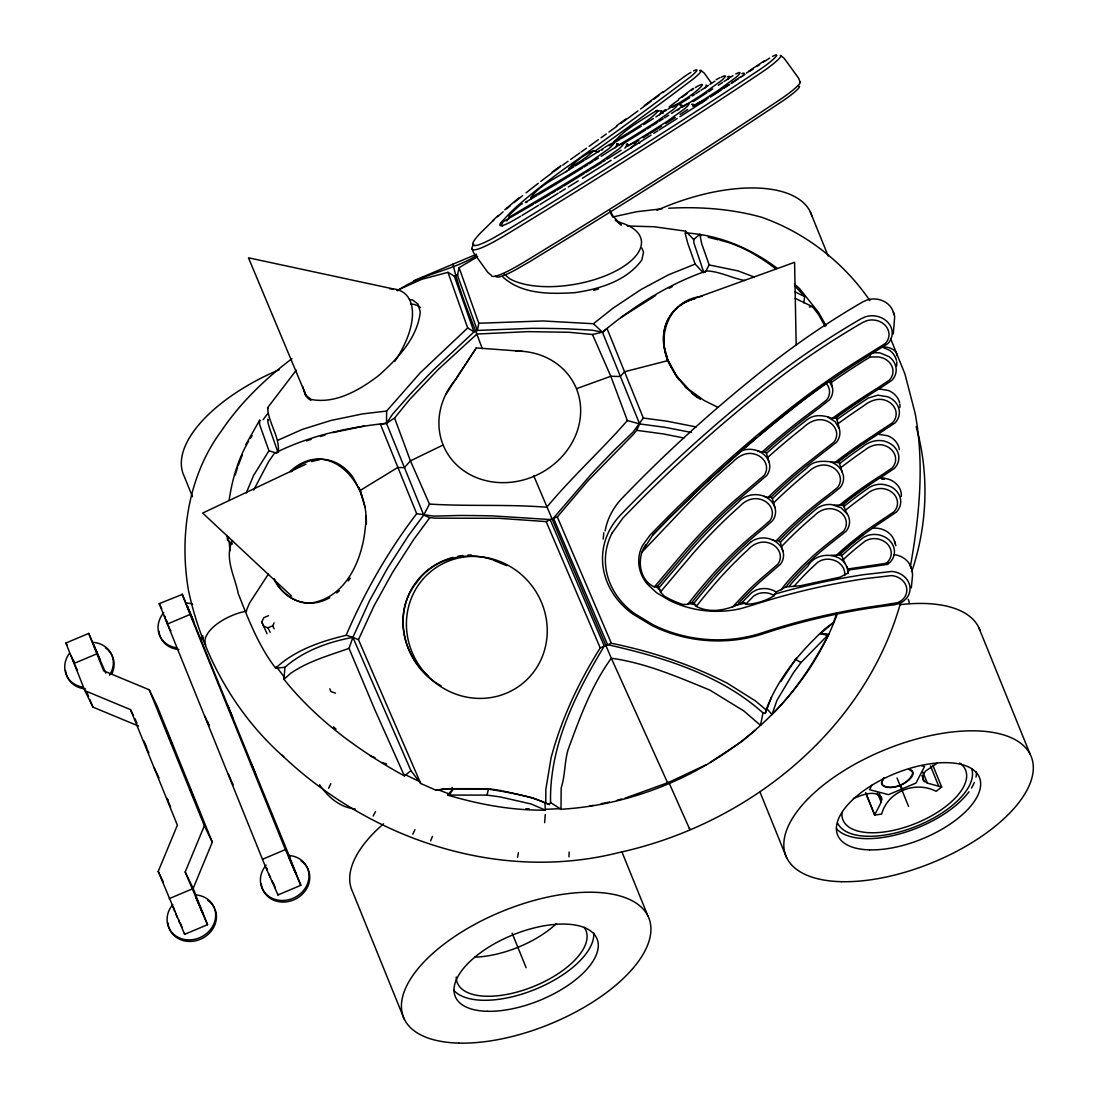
<?xml version="1.0" encoding="UTF-8"?>
<svg xmlns="http://www.w3.org/2000/svg" width="1098" height="1098" viewBox="0 0 1098 1098"><rect width="100%" height="100%" fill="white"/><g stroke="black" fill="none" stroke-linecap="round" stroke-linejoin="round"><path stroke-width="1.5" d="M396.79 290.49L421.879 279.263L447.984 272.331L467.679 327.945L420.287 372.744L386.62 411.05L386.523 423.334L423.704 515.072L429.826 517.638L435.083 518.146L498.808 518.297L546.186 521.605L550.112 519.546L604.243 646.077C575.791 693.387 549.192 745.954 550.578 802.556L549.288 804.573L545.747 802.94L545.843 789.38L551.127 757.606C561.49 718.723 578.797 681.927 600.235 647.944L611.353 643.25C651.512 651.498 690.834 664.414 727.315 683.244L755.424 700.908L766.102 709.926L765.32 713.371L763 712.89C719.931 674.378 662.835 657.126 607.565 644.663L553.447 518.146L591.067 474.46A621.88 265.716 -51.2 0 1 615.058 449.411L633.148 431.981L643.304 418.036L607.057 328.577L602.445 332.186L592.481 334.506L569.231 332.296L528.069 331.623L476.93 334.039L438.075 369.614L409.43 399.741L394.58 418.036L386.523 423.334L380.375 424.144L416.677 513.699L433.806 516.129L458.539 515.484A621.88 250.66 6.7 0 1 492.851 515.923L550.112 519.546L557.304 516.911L588.199 480.567L633.271 434.479L636.675 430.32L639.626 423.924L602.445 332.186L593.469 323.732L542.961 320.959L478.797 323.251L459.101 267.637L477.657 256.712M568.97 856.824L569.121 852.062M544.635 822.677L545.267 814.551M394.58 418.036L410.432 460.858L429.455 504.064L423.704 515.072L408.429 535.7L387.718 567.858L369.587 600.606L352.897 637.375L410.954 770.7L404.407 775.915C359.128 751.018 316.402 719.876 283.943 679.305L284.958 667.268C303.721 650.702 328.549 641.863 352.897 637.375L358.456 639.695L420.74 783.492L436.153 790.285L448.08 788.68L488.596 788.707L486.949 795.117L447.792 795.076L453.158 788.666L449.178 795.501L447.792 795.076M603.2 539.118L603.818 532.804M893.292 333.902L894.692 316.636L893.456 312.079M911.313 587.897L912.548 575.27L912.232 570.631L910.53 566.17M645.816 544.622C636.346 557.66 638.912 580.06 654.339 586.922L657.496 586.305L659.061 587.746L660.447 591.973L664.18 596.036A82.103 70.574 5.5 0 0 682.997 604.49L687.746 604.353L691.836 602.528L694.101 603.09L696.269 606.398C710.804 614.015 728.496 609.761 742.111 602.473L745.02 603.159L745.569 604.367C755.438 603.941 765.855 601.045 774.117 595.651L776.245 592L785.935 586.922L800.25 585.783L840.025 577.164L847.903 573.197L849.399 568.791L849.138 569.931L887.417 564.386L890.121 562.245A19.558 16.813 5.5 0 0 890.711 541.767A19.558 16.813 5.5 0 0 867.9 535.385L863.618 537.293L855.026 544.114A344.498 296.103 5.5 0 0 841.741 555.698L845.089 563.713M803.805 302.87L804.697 296.625L794.595 285.672M508.703 219.106L509.623 214.741A82.103 9.896 -35.9 0 1 520.85 204.461L522.497 203.72M910.393 566.39C919.424 515.978 924.53 464.125 915.142 413.342L904.93 373.979L890.547 338.5M452.966 264.165C459.444 292.823 472.126 320.794 482.296 348.711M763 712.89L760.53 725.339L743.675 710.831L709.692 690.011C677.864 676.999 646.049 663.11 611.751 658.278L611.051 658.567C591.177 686.113 579.689 718.188 568.05 749.81C564.427 762.177 565.237 775.559 561.174 787.884L561.023 809.267C679.127 802.35 795.666 726.56 837.417 613.562M517.515 857.442L518.434 852.666M229.221 499.521C232.309 479.236 238.046 458.937 248.615 441.218M478.797 323.251L477.369 330.443L474.034 331.857L433.614 369.779A621.88 265.716 -51.2 0 0 409.65 394.855L392.521 414.262L386.523 423.334C347.874 427.246 309.252 435.741 274.39 453.337L268.571 461.75L253.679 490.092M744.883 280.512C732.064 278.316 719.451 271.192 706.453 270.945C668.174 284.313 633.422 306.232 602.445 332.186L591.849 330.114L566.156 328.796A621.88 250.66 6.7 0 0 531.83 328.316L477.369 330.443L458.36 277.821L457.591 274.665L459.101 267.637M358.456 639.695L373.979 605.986L392.48 572.566L413.754 539.434L429.826 517.638M844.582 575.53L844.733 574.899A16.511 14.192 5.5 0 0 821.153 560.419L817.736 562.258L810.118 569.395A341.505 293.537 5.5 0 0 794.266 586.044L793.95 586.538M662.149 113.327L663.096 113.176M232.474 544.032L227.574 540.257L228.521 536.977M232.543 540.436C223.91 557.99 234.903 576.272 238.266 593.675C248.436 619.505 258.579 645.967 275.667 668.16L284.958 667.268M450.07 792.413L449.178 795.501C480.389 804.71 512.78 810.585 545.404 810.132L544.883 802.803L533.024 797.903L503.337 791.095M900.854 601.855C864.95 731.035 747.216 824.68 618.888 852.57C499.494 882.71 371.947 839.75 283.737 756.906L281.706 754.848M235.233 475.036L237.539 467.432M932.765 765.1L941.659 787.046L936.114 791.315C915.54 780.568 887.815 791.233 881.653 814.112L874.626 815.045L881.172 802.267L881.557 797.354C874.255 789.448 861.779 795.144 853.42 798.466M644.704 547.449L653.132 534.493L668.682 518.613L703.955 484.575L741.081 450.99A1557.513 1338.736 5.5 0 1 756.206 438.033M404.407 775.915L374.459 708.855L349.027 648.355L352.897 637.375L346.282 635.248C321 641.301 294.964 650.03 275.667 668.16M613.645 141.711L614.084 141.491A341.505 41.134 -35.9 0 0 632.215 130.47L643.881 123.058A16.511 1.99 -35.9 0 0 656.522 110.569C641.795 120.355 623.65 129.44 612.904 143.714M911.628 571.564L913.248 567.117C927.549 521.797 929.032 472.373 916.13 426.573M766.102 709.926C777.96 678.015 800.401 651.43 825.188 628.66L833.396 622.593L836.882 613.151M765.32 713.371L771.455 697.257M767.118 708.992L771.976 714.482L776.986 700.291L793.223 673.088L800.991 662.547L828.729 634.273L820.467 633.615L833.396 622.593M346.282 635.248L347.174 632.901C365.538 590.614 388.637 550.331 416.677 513.699M238.129 465.881L242.315 454.97M172.798 904.519A24.815 21.987 -25.9 0 0 179.194 937.843A24.815 21.987 -25.9 0 0 214.206 923.061A24.815 21.987 -25.9 0 0 195.65 894.87L207.508 924.694L184.656 934.343L158.208 871.455L177.368 825.174L130.525 709.637L84.93 690.683L65.88 643.044L88.732 633.395L105.779 673.156M207.508 924.694L185.191 872.004L204.352 825.723L149.246 689.791L103.651 670.851L88.732 633.395M195.65 894.87L196.405 896.421L193.166 888.419L212.312 842.139L157.22 706.206L149.246 689.791M430.594 840.931L432.502 836.333M245.705 612.039L249.589 602.967L268.406 574.034M246.24 493.002L253.597 475.434L268.941 450.784L259.526 424.308L259.636 420.26L260.501 420.589M412.793 834.233L414.934 829.717M328.645 788.227L330.827 783.67M267.075 633.724L261.736 622.031L263.863 617.652L268.571 615.662M263.438 626.231L267.981 627.795L272.688 625.819L274.102 622.895M828.729 634.273L828.084 635.55C813.096 664.263 794.883 691.493 771.976 714.482M871.881 785.152L869.561 789.682L888.543 794.65L916.02 783.039L924.543 766.473L921.373 765.635M705.163 272.441L709.184 264.934L701.677 243.591L699.838 234.341L693.758 239.419L693.895 242.946L703.832 272.496M531.199 198.724L530.636 197.791C539.406 185.672 554.01 179.084 566.527 171.274M373.142 815.992L375.53 811.587M245.842 444.512L259.636 420.26M888.09 563.219L887.417 564.386L885.99 563.343L848.013 568.97L846.476 566.143M681.117 106.794L681.872 105.518A19.558 2.361 -35.9 0 0 680.142 105.271M780.802 681.529L796.695 657.702M250.399 438.363L252.142 435.59M445.623 394.717L476.312 347.929L522.25 351.305M476.312 347.929L455.588 379.441A72.372 64.137 -25.9 0 0 476.189 477.493A72.372 64.137 -25.9 0 0 577.754 429.483A72.372 64.137 -25.9 0 0 515.566 351.086M296.295 370.15L267.624 407.701C268.31 422.936 279.702 436.304 278.357 452.047M679.209 380.032A72.372 52.869 34 0 1 676.272 376.092L667.9 360.871C656.179 333.888 670.631 298.903 702.336 296.336M781.131 589.955L781.803 588.967A93.81 80.634 5.5 0 1 787.65 581.611A349.823 300.687 5.5 0 1 803.887 564.55L812.547 556.453A349.823 300.687 5.5 0 1 830.939 541.122L843.484 531.212A16.511 14.192 5.5 0 0 835.331 509.582C827.755 507.015 819.588 510.103 814.291 515.772A451.47 388.061 5.5 0 0 781.501 546.598L782.97 551.292M883.917 777.741L881.474 782.503L881.818 784.507C891.26 791.836 908.485 784.15 912.63 773.651L912.287 771.647L908.568 769.053M863.165 534.397L854.45 541.3A345.664 297.119 5.5 0 0 841.123 552.925L839.462 554.97L831.213 555.382M774.914 507.605L772.388 498.725L774.529 496.625A594.581 511.064 5.5 0 1 806.824 468.077C814.949 458.374 827.137 461.736 837.664 462.519L838.694 461.078L842.139 472.016M834.109 505.107L842.262 505.121L847.944 499.974A455.588 391.602 5.5 0 1 851.856 496.941M657.496 586.305L688.528 549.645A596.859 513.027 5.5 0 1 736.785 500.963L766.802 475.448A19.558 16.813 5.5 0 0 769.273 462.793L766.459 453.35L770 450.194A780.349 670.741 5.5 0 1 807.606 419.271C814.949 413.919 824.378 415.305 832.229 418.434L835.262 418.256L836.305 416.815L839.572 429.702A19.558 16.813 5.5 0 1 836.498 442.247L805.287 466.664A596.9 513.054 5.5 0 0 772.868 495.335L770.988 497.174L767.969 497.504L764.112 496.323M612.149 532.955L622.964 517.995A1593.143 1369.357 5.5 0 1 773.651 382.269L776.643 379.963A844.115 725.545 5.5 0 1 862.699 322.469L866.734 320.712A16.511 14.192 5.5 0 1 885.949 326.202A16.511 14.192 5.5 0 1 885.317 343.468L860.365 359.06A812.424 698.314 5.5 0 0 798.946 401.552L796.215 403.639A1561.095 1341.811 5.5 0 0 665.745 519.093L649.961 535.22L642.618 545.39A45.169 38.828 5.5 0 0 647.367 584.163L656.604 592.769L669.149 600.249A93.563 80.415 5.5 0 0 741.891 608.333L760.9 602.528A634.287 545.184 5.5 0 1 864.524 578.728L891.562 575.585A16.511 14.192 5.5 0 1 906.564 587.457A16.511 14.192 5.5 0 1 897.546 602.692L882.339 605.19A600.894 516.499 5.5 0 0 762.479 632.709A126.75 108.949 5.5 0 1 653.255 624.858L634.63 613.617A78.617 67.568 5.5 0 1 612.135 532.955M785.935 586.922L786.703 585.907A90.846 78.082 5.5 0 1 790.231 581.693A346.776 298.066 5.5 0 1 806.316 564.784L814.908 556.755A346.776 298.066 5.5 0 1 833.149 541.547L846.146 531.212A19.558 16.813 5.5 0 0 847.629 514.468L841.041 507.688L831.502 504.558A19.558 16.813 5.5 0 0 817.269 508.237A453.927 390.174 5.5 0 0 783.766 538.747L780.39 542.234L781.501 546.598M263.081 419.711L267.994 413.315M687.746 604.353L688.075 603.941A774.008 665.292 5.5 0 1 710.049 577.356A459.719 395.143 5.5 0 1 761.943 527.644L769.863 520.726A16.511 14.192 5.5 0 0 760.722 499.37C753.338 497.147 745.528 500.221 740.423 505.711A591.548 508.456 5.5 0 0 692.605 553.968L660.447 591.973M691.836 602.528L696.077 597.188A770.947 662.657 5.5 0 1 712.629 577.411A456.699 392.549 5.5 0 1 764.181 528.042L772.594 520.644A19.558 16.813 5.5 0 0 775.078 508.003C770.425 492.522 748.067 490.312 738.391 502.321A594.622 511.092 5.5 0 0 690.313 550.825L659.061 587.746M694.101 603.09L697.903 598.3A768.696 660.721 5.5 0 1 714.414 578.591A454.009 390.243 5.5 0 1 750.675 542.124M696.269 606.398L700.25 601.375A765.622 658.086 5.5 0 1 716.692 581.734A451.47 388.061 5.5 0 1 747.985 549.769C753.022 543.881 761.065 540.545 768.696 542.851A16.511 14.192 5.5 0 1 777.837 564.194L765.786 574.556A349.809 300.674 5.5 0 0 748.136 590.532L732.242 607.304M789.338 586.016L792.001 582.873A344.552 296.158 5.5 0 1 807.991 566.088C817.077 549.247 847.876 552.582 847.903 573.197M592.481 334.506L610.804 376.271L627.356 420.534C601.526 450.207 572.154 476.683 547.01 506.933L546.31 507.221C507.468 504.106 468.352 506.535 429.455 504.064M654.339 586.922L685.948 549.576A599.933 515.662 5.5 0 1 734.452 500.647L764.057 475.53A16.511 14.192 5.5 0 0 754.93 454.174C746.585 451.553 738.35 456.082 732.75 462.052A778.139 668.847 5.5 0 0 685.921 505.89L642.316 551.786M659.678 114.7L661.888 110.953L656.179 110.72M742.111 602.473L751.663 592.632L755.644 590.285A19.558 16.813 5.5 0 1 775.161 591.383L776.231 592.165M745.569 604.367L753.585 596.145L756.92 594.183A16.511 14.192 5.5 0 1 773.39 595.116L774.117 595.651M565.882 171.906L569.244 169.49L568.874 168.447C575.887 161.159 584.301 154.365 593.771 150.701L597.888 151.963L599.275 151.291M593.771 150.701L593.414 151.085A16.511 1.99 -35.9 0 1 581.226 160.733L568.874 168.447M615.086 147.777L617.762 143.714A19.558 2.361 -35.9 0 0 616.541 143.865M624.886 148.161L627.576 144.099A19.558 2.361 -35.9 0 0 626.34 144.25M738.419 603.351L750.579 590.738A346.776 298.066 5.5 0 1 768.065 574.913L780.568 564.125A19.558 16.813 5.5 0 0 783.052 551.471C780.733 543.496 772.745 538.473 764.702 537.965A19.558 16.813 5.5 0 0 750.675 542.124M772.169 539.832L775.998 541.012L779.566 537.306A459.719 395.156 5.5 0 1 829.278 494.182L837.527 487.539A16.511 14.192 5.5 0 0 829.374 465.923C822.045 463.438 814.126 466.266 808.773 471.55A591.424 508.347 5.5 0 0 776.657 499.947L773.5 503.021M775.998 541.012L778.99 540.669L782.05 537.485A456.699 392.549 5.5 0 1 831.433 494.649L840.203 487.553A19.558 16.813 5.5 0 0 843.264 475.022L841.686 470.809A19.558 16.813 5.5 0 0 830.541 461.929M652.583 535.261L668.215 519.272A1558.062 1339.217 5.5 0 1 798.438 404.05L801.128 401.992A809.35 695.665 5.5 0 1 862.314 359.664L887.829 343.647A19.558 16.813 5.5 0 0 888.584 323.183A19.558 16.813 5.5 0 0 865.8 316.677L861.244 318.667A847.642 728.578 5.5 0 0 774.763 376.449L771.729 378.769A1596.931 1372.624 5.5 0 0 620.644 514.88A81.636 70.176 5.5 0 0 632.777 614.015L651.951 625.558A129.729 111.502 5.5 0 0 763.714 633.628A597.875 513.891 5.5 0 1 894.115 604.833L899.029 603.557A19.558 16.813 5.5 0 0 909.707 585.509A19.558 16.813 5.5 0 0 891.933 571.427L864.071 574.611A637.307 547.792 5.5 0 0 782.613 591.877L774.365 594.224M767.969 497.504L770.439 495.102A600.057 515.772 5.5 0 1 803.036 466.279L833.835 442.233A16.511 14.192 5.5 0 0 825.682 420.616C817.42 417.693 809.006 421.961 803.132 427.712A778.111 668.806 5.5 0 0 772.045 453.584L767.529 457.605M835.962 555.753L837.705 554.106A350.042 300.879 5.5 0 1 851.211 542.33L860.612 534.877A349.809 300.674 5.5 0 1 880.418 520.905L893.868 511.901A16.511 14.192 5.5 0 0 887.733 489.845C880.308 486.73 871.922 489.31 866.144 494.539A451.456 388.047 5.5 0 0 845.323 510.337L847.395 514.152M839.462 554.97L840.094 554.366A346.844 298.121 5.5 0 1 853.475 542.7L862.808 535.302A346.776 298.066 5.5 0 1 882.435 521.454L896.393 512.08A19.558 16.813 5.5 0 0 889.133 485.934L884.233 484.561A19.558 16.813 5.5 0 0 869.685 487.224A453.378 389.694 5.5 0 0 848.507 502.788L843.374 506.878M842.839 559.98L843.827 559.047A341.286 293.358 5.5 0 1 856.989 547.573L865.265 540.998L868.847 539.406A16.511 14.192 5.5 0 1 888.104 544.786A16.511 14.192 5.5 0 1 887.596 562.066L885.99 563.343M677.535 110.39L679.333 108.743M492.453 220.835L498.3 215.483M283.943 679.305L290.613 673.362C308.291 661.161 328.892 655.547 349.027 648.355M758.032 451.004L761.985 452.17L766.061 448.533A786.374 675.915 5.5 0 1 817.159 407.468L826.698 399.905A16.511 14.192 5.5 0 0 827.947 385.782L826.012 383.175L826.945 382.351M761.985 452.17L765.018 451.854L768.394 448.835A783.354 673.321 5.5 0 1 819.3 407.934L829.374 399.919A19.558 16.813 5.5 0 0 832.435 387.388L828.633 380.183M504.723 209.814L519.093 197.75M756.398 729.319L741.823 741.521L710.543 762.094M838.748 505.766L839.586 505.08A459.719 395.156 5.5 0 1 883.135 474.103L891.988 468.077A16.511 14.192 5.5 0 0 885.853 446.008C878.661 443.002 870.536 445.335 864.744 450.18A591.232 508.196 5.5 0 0 843.621 465.483L840.395 467.981M291.917 358.689C264.92 379.071 240.215 402.939 221.302 431.102C188.032 475.859 179.18 535.989 188.417 590.093C201.895 653.941 234.656 713.522 283.737 756.906M842.262 505.121L846.983 501.361A456.699 392.549 5.5 0 1 885.098 474.693L894.513 468.242A19.558 16.813 5.5 0 0 887.253 442.096C879.045 438.706 869.657 441.012 862.987 446.57A594.54 511.023 5.5 0 0 841.727 461.97L839.311 463.85M593.469 323.732L612.766 308.346L640.916 289.598L668.558 274.788L695.158 264.11L687.773 243.344L685.289 233.86L685.756 231.184L654.161 226.751L627.287 226.01M834.466 462.862L838.049 460.089A600.249 515.936 5.5 0 1 859.514 444.539L892.509 422.757A16.511 14.192 5.5 0 0 886.388 400.688C878.276 397.202 869.561 400.935 863.193 406.191A778.111 668.806 5.5 0 0 842.921 420.136L837.65 423.938M837.664 462.519L840.231 460.529A596.955 513.095 5.5 0 1 861.573 445.061L895.035 422.936A19.558 16.813 5.5 0 0 887.774 396.776L877.782 395.17L868.298 398.08A779.827 670.288 5.5 0 0 841.109 416.567L836.745 419.711M826.012 383.175L821.482 386.565A810.681 696.818 5.5 0 0 808.224 396.282M289.941 471.577C328.714 435.577 371.11 484.698 365.552 525.736L365.346 526.903C362.697 558.484 347.064 596.214 312.669 602.747L312.436 602.816C295.938 604.504 280.608 593.098 273.896 578.673M687.43 93.289L682.407 97.036M691.136 90.53L693.593 88.691M678.605 99.136L693.03 88.403M678.564 99.904L669.176 106.877M662.753 91.889L644.361 105.49M662.67 111.694L665.512 109.594M552.225 172.043L561.037 165.578M616.568 125.79L625.846 119.037M832.229 418.434L837.541 414.591A786.374 675.915 5.5 0 1 879.086 387.031L889.325 380.183A16.511 14.192 5.5 0 0 883.19 358.113L879.073 356.96L870.289 356.946L865.8 359.65A803.187 690.368 5.5 0 0 831.474 382.31L832.27 386.949M837.376 416.046L840.588 413.726M835.262 418.256L839.668 415.085A783.354 673.321 5.5 0 1 881.049 387.621L891.851 380.347A19.558 16.813 5.5 0 0 888.941 356.603L879.69 352.829L871.922 352.719M594.814 151.277L601.937 146.158A637.307 76.764 -35.9 0 0 670.192 96.308L692.55 79.509A19.558 2.361 -35.9 0 0 699.536 70.67M397.627 290.778C421.371 273.635 452.033 271.069 476.71 255.463M748.918 71.068L764.51 60.706M750.332 70.821L752.967 69.064M756.92 66.443L759.555 64.7M763.508 62.064L769.643 58.084M709.953 84.395L714.867 81.156M723.994 81.513L729.443 77.903M740.683 76.86L731.639 82.83M620.727 317.734L655.698 295.486M862.479 443.716L867.365 440.476M708.498 85.356L704.847 87.758A349.809 42.136 -35.9 0 1 701.032 90.269M720.48 90.132L716.829 92.52A600.249 72.29 -35.9 0 1 713.124 94.936M725.421 86.907L729.154 84.464M721.702 89.322L724.172 87.73M664.537 111.378L666.939 109.841M674.858 111.269L682.929 106.135A16.511 1.99 -35.9 0 1 684.63 108.798L666.911 121.535A591.424 71.233 -35.9 0 1 632.119 143.344L628.591 145.512L627.589 144.154M687.719 109.512L680.115 114.412M663.343 112.161L658.361 115.359A349.809 42.136 -35.9 0 1 655.877 116.951M675.256 117.527L665.663 123.649M679.923 116.717L682.75 114.906A812.424 97.846 -35.9 0 0 706.069 99.863M601.21 149.671L603.571 148.161M678.77 104.639L684.685 100.851A349.809 42.136 -35.9 0 0 689.681 97.64M730.595 77.162L732.929 75.666M621.18 150.234L606.741 159.375M746.379 73.086L749.879 70.862A16.511 1.99 -35.9 0 1 752.72 69.215M600.03 150.426L595.13 153.542A349.809 42.136 -35.9 0 1 585.426 159.635M601.786 162.49L598.286 164.7A599.933 72.262 -35.9 0 1 592.632 168.227M602.967 161.749L605.314 160.281M668.133 109.059L671.509 106.959A16.511 1.99 -35.9 0 1 673.211 109.635L654.957 122.674A451.47 54.378 -35.9 0 1 618.764 145.114L617.776 143.742M693.277 105.916L696.654 103.816A16.511 1.99 -35.9 0 1 702.13 102.745M575.256 165.935L575.887 165.551A349.809 42.136 -35.9 0 0 584.218 160.377M604.751 147.407L608.072 145.389A16.511 1.99 -35.9 0 1 608.91 148.669L590.642 161.584A451.47 54.378 -35.9 0 1 555.176 183.256A765.622 92.218 -35.9 0 1 535.508 194.936L530.636 197.791M567.982 170.382L573.801 166.827M626.656 146.734L629.964 144.703A16.511 1.99 -35.9 0 1 630.815 147.983M522.044 215.414L538.569 205.312M534.918 203.377L543.537 198.244A599.933 72.262 -35.9 0 0 550.167 194.264M533.477 204.228L503.227 221.645L501.21 225.282L502.706 225.913M508.676 217.528L546.996 194.744A591.548 71.246 -35.9 0 0 600.977 161.68L618.723 149.053A16.511 1.99 -35.9 0 0 617.886 145.773L609.321 151.14A459.719 55.367 -35.9 0 1 601.196 156.3M716.102 79.715L719.89 77.684M520.658 216.251L511.366 221.604A45.169 5.435 -35.9 0 1 500.839 222.647L511.531 211.365A93.563 11.268 -35.9 0 1 563.892 169.188L580.471 157.371A634.287 76.393 -35.9 0 0 667.955 93.769L689.654 77.464A16.511 1.99 -35.9 0 0 693.579 70.89M669.204 288.266L672.209 286.66M601.773 150.083L602.651 149.657M937.143 763.234L925.669 770.974L923.294 774.214L922.718 779.745L927.357 783.107L941.659 787.046M706.453 764.606L668.806 782.325L625.037 798.191M305.889 464.166L202.663 513.068L291.601 596.132M413.658 280.759L476.559 254.201M447.984 272.331L454.256 276.065L457.591 274.665M442.755 445.17L410.432 460.858L404.366 467.652L397.723 467.487L360.062 490.531L365.044 507.468M576.834 388.568L610.804 376.271L620.288 376.504L624.542 371.742L668.119 360.556L676.478 375.791L688.748 389.31L703.969 400.399L717.872 407.317M288.966 855.479L300.825 885.304L277.972 894.952L265.483 866.747L159.196 603.653L182.378 594.389L289.721 857.03L288.966 855.479A24.815 21.987 -25.9 0 1 307.522 883.67A24.815 21.987 -25.9 0 1 272.51 898.452A24.815 21.987 -25.9 0 1 266.114 865.128M73.909 663.508L96.775 653.859M167.225 624.103L190.078 614.468L182.048 594.004M169.229 898.644L192.081 888.996M262.546 859.254L285.398 849.605L190.078 614.468M690.917 299.768L794.595 262.326L796.174 345.115M306.575 440.833L311.214 439.378M320.506 436.469L325.145 435.028M741.081 450.99C751.307 446.584 765.224 451.045 769.012 461.997M745.02 603.159L734.617 605.602M617.254 800.154L621.921 798.973M246.707 611.161L240.819 612.423A36.399 16.827 -22.1 0 0 205.738 644.883M612.533 217.033L636.662 211.722L662.121 208.771M332.886 432.598L364.001 426.106M589.942 806.001L593.181 805.342M601.292 803.709L609.404 802.062M436.153 790.285L444.704 788.762L486.126 788.803C506.205 791.987 526.916 794.952 545.747 802.94M277.643 440.353L302.307 429.4L330.841 420.493L362.752 413.877L386.62 411.05M809.322 306.918L812.41 306.617L818.6 314.618L825.037 326.243M526.793 202.444L525.311 202.389A774.008 93.22 -35.9 0 0 537.087 195.458M668.751 208.236C699.742 206.548 731.35 208.867 761.312 217.157C805.287 232.556 843.593 262.216 869.918 300.66M545.651 809.295L560.872 808.65M505.862 220.629L507.386 220.671M525.887 808.718L529.181 808.814M878.4 388.857L888.378 390.463A19.558 16.813 5.5 0 1 899.633 402.911M877.865 434.177L887.857 435.782A19.558 16.813 5.5 0 1 899.358 449.686M881.653 479.153L884.521 479.291M685.276 232.9C718.737 234.78 750.126 248.066 776.766 267.939M409.403 299.603L412.45 299.919L418.022 304.077L420.273 312.079C417.281 338.486 397.586 358.538 378.769 375.489C359.677 389.982 335.823 404.119 311.228 399.494L305.285 394.855L302.719 386.496M643.304 418.036L666.925 421.193L696.105 426.916M636.675 430.32L663.59 433.971L683.917 437.992M490.23 788.954L501.69 790.711M355.134 808.952C340.092 807.565 327.698 796.874 319.6 784.727M695.871 604.984L689.324 603.42M691.493 432.488L665.141 427.328L639.626 423.924L627.356 420.534M392.933 288.856L248.477 257.797L306.369 396.213M709.184 264.934L738.089 270.904L754.34 277.094M708.196 237.305L718.188 239.776M719.849 240.188C740.477 244.936 759.075 256.122 775.764 268.804M820.467 633.615L828.084 635.55L825.271 634.026M486.949 795.117L499.988 796.874L531.24 804.024L545.404 810.132M381.816 762.561L386.661 763.92M881.941 346.982L889.545 350.289A19.558 16.813 5.5 0 1 896.448 360.336M268.941 450.784L276.874 453.227M335.48 693.14L330.951 691.575L329.812 688.775M370.328 755.973L375.022 757.675M437.951 789.682L450.207 794.307M795.226 298.395L812.41 306.617M544.883 802.803L549.288 804.573M493.029 560.035L506.686 565.69M84.93 690.683L92.905 707.098L138.499 726.039M491.794 559.5C465.483 550.825 432.983 558.8 416.856 582.242C389.996 614.551 404.805 666.815 440.916 685.701L441.176 685.879M828.07 417.254L835.194 421.742L838.954 428.234M775.545 591.671L776.245 592M404.654 774.365L420.452 782.05M794.925 291.807L804.697 296.625M561.243 809.459L550.578 802.556M795.35 659.212L800.991 662.547M467.679 327.945L474.034 331.857L454.256 276.065M660.269 590.312L655.616 586.387M701.526 235.658L699.838 234.341M619.848 223.059L615.209 219.971L621.372 225.09L613.027 216.073L609.966 210.734L612.094 215.935L610.364 211.489M765.018 451.854L766.459 453.35M770.988 497.174L772.388 498.725M778.99 540.669L780.39 542.234M503.021 277.149C522.442 294.635 550.523 294.127 575.036 292.644C599.741 289.007 626.738 280.868 641.85 259.924L643.538 252.073L641.863 248.052M781.007 55.778L784.315 58.455L798.754 78.425L800.25 82.405M700.922 70.409L704.216 73.072L711.435 83.064M504.119 274.088L509.719 278.741A72.372 31.911 -10.2 0 0 615.882 270.959A72.372 31.911 -10.2 0 0 618.435 222.016M848.013 568.97L849.138 569.931M333.504 726.903L336.057 729.127M794.444 283.957L799.495 288.541L818.586 312.436L826.053 325.681M693.854 239.776L685.756 231.184M693.181 104.543L693.744 106.149L697.093 104.008A591.232 71.205 -35.9 0 0 718.751 89.995L736.333 77.093A16.511 1.99 -35.9 0 0 735.77 74.033M268.392 419.752L267.857 419.203L267.994 422.73L269.6 428.426L277.931 452.28M695.158 264.11L703.214 272.702M159.196 603.653L161.735 608.594M300.825 885.304L285.398 849.605M273.1 883.437L272.071 881.42M65.88 643.044L67.074 645.116M410.954 770.7L420.74 783.492M276.243 666.541L284.464 677.288M668.476 362.148L671.386 367.199M357.097 484.863L352.568 476.683A72.372 50.508 -81.5 0 0 291.19 471.756M360.336 490.696L357.907 486.318L360.446 490.6L362.299 497.682M274.116 578.742L278.027 585.769A72.372 50.508 -81.5 0 0 329.784 597.683M170.272 630.115L170.753 630.952L170.355 629.676M266.539 867.804L267.445 869.657M76.956 669.506L77.45 670.343L77.038 669.066M173.237 907.195L174.129 909.048M179.647 922.663L178.754 920.81M900.401 784.974L902.282 788.844M272.688 625.819L274.143 628.811M267.981 627.795L270.163 632.297M261.736 622.031L263.918 626.533M204.352 825.723L212.312 842.139M130.525 709.637L133.421 715.608M134.876 718.586L137.044 723.06M153.953 767.406L159.018 777.851M168.104 800.497L167.061 798.356L170.533 807.016M185.191 872.004L193.166 888.419M158.208 871.455L163.286 881.9M667.804 783.203L611.394 658.416L533.779 475.901M267.624 407.701L268.063 408.621M164.563 616.005L165.098 617.172M169.723 628.948L168.214 625.517M76.407 668.339L74.897 664.908M611.353 643.25L557.304 516.911M600.235 647.944L546.186 521.605M207.412 722.017L208.702 725.009M232.117 782.778L228.48 774.104M144.689 742.715L146.624 747.203M145.828 746.256L147.763 750.73M166.622 620.603L167.486 622.635M270.547 878.002L268.818 873.912M73.305 659.994L74.17 662.025M177.231 917.393L175.502 913.303M167.335 623.486L164.48 616.431M74.019 662.876L71.164 655.822M810.338 211.969L828.194 256.026M978.73 627.411L1030.391 754.861M930.473 765.855L938.735 786.237M922.91 772.141L927.357 783.107M921.881 775.504L924.434 781.776M897.039 777.988L908.513 806.303M879.402 793.662L881.941 799.934M877.371 792.866L881.172 802.267M865.814 792.907L874.722 814.853M865.718 793.085L874.626 815.045M759.843 791.672L786.635 857.758M668.806 782.325L689.764 829.319L689.324 827.672M621.866 851.76L648.012 916.267M512.107 933.108L526.134 967.722M192.493 496.735L184.203 476.285A132.35 61.214 -22.1 0 1 279.304 369.669M404.256 1019.164L352.595 891.727A132.35 61.214 -22.1 0 1 383.531 823.829M273.484 883.314L275.337 887.857M207.563 721.468L209.265 725.668M205.065 716.321L206.767 720.535M86.756 691.932L88.595 696.475M89.83 699.508L92.905 707.098M180.168 922.704L182.021 927.247M174.706 911.354L173.196 907.415M272.167 880.816L273.004 883.053M267.336 870.261L266.512 868.024M178.864 920.206L179.372 921.551M472.003 248.615L473.499 252.581L487.937 272.551L491.245 275.227A81.636 9.827 -35.9 0 0 526.134 260.844A1596.931 192.342 -35.9 0 0 690.711 158.016L693.854 155.998A847.642 102.1 -35.9 0 0 780.719 99.136L784.905 96.24A19.558 2.361 -35.9 0 0 799.564 82.144M232.68 783.45L233.16 784.905M148.326 751.403L148.793 752.857M143.646 740.587L144.126 742.056M894.609 541.163L895.872 545.706M667.9 360.871L663.782 345.307A72.372 52.869 34 0 1 669.135 317.404M277.739 894.019L277.972 894.952M184.423 933.41L184.656 934.343M666.184 354.393L667.749 360.871M869.657 354.215L870.289 356.946M843.291 503.68L845.323 510.337M840.656 553.378L841.274 556.137M830.898 381.143L831.186 382.502M452.074 787.348L452.554 790.587M681.803 105.628L682.023 107.453A451.456 54.378 -35.9 0 0 703.612 93.577L721.757 80.346A16.511 1.99 -35.9 0 0 721.208 77.285M227.053 535.426L227.574 540.257M229.07 541.094L229.976 550.812M656.947 210.308A132.35 61.214 -22.1 0 1 812.067 216.443M389.735 288.747A72.372 36.467 -50.3 0 1 394.704 361.448M700.51 399.398A72.372 52.594 34.5 0 1 669.272 317.185M670.082 315.895A72.372 52.594 34.5 0 1 678.331 306.795M679.552 305.848A72.372 52.594 34.5 0 1 695.24 298.395M311.832 461.627A72.372 50.851 -81.1 0 1 319.326 459.801M879.745 478.014A19.599 16.841 5.5 0 1 884.851 478.248L889.737 479.62A19.599 16.841 5.5 0 1 901.334 496.488M896.695 361.791A19.558 16.813 5.5 0 1 896.572 366.183M899.88 404.366A19.558 16.813 5.5 0 1 899.948 407.303M873.473 528.165A19.558 16.813 5.5 0 1 894.966 543.675M893.566 554.6A19.558 16.813 5.5 0 1 911.34 568.668M893.786 314.591A19.558 16.813 5.5 0 0 867.447 299.85L862.877 301.84A847.642 728.578 5.5 0 0 776.396 359.622L773.363 361.942A1596.931 1372.624 5.5 0 0 622.278 498.039A81.636 70.176 5.5 0 0 605.122 530.883M806.893 397.284A810.681 696.818 5.5 0 0 801.609 401.292L798.919 403.35A1557.513 1338.736 5.5 0 0 760.022 434.822M841.192 459.142A595.747 512.066 5.5 0 1 848.191 453.899M851.732 451.319A595.747 512.066 5.5 0 1 854.093 449.604M856.481 447.915A595.747 512.066 5.5 0 1 861.271 444.553M853.16 495.953A455.588 391.602 5.5 0 1 863.81 488.116M865.169 487.155A455.588 391.602 5.5 0 1 869.245 484.314M841.933 412.766A782.243 672.36 5.5 0 1 847.313 408.978M848.672 408.044A782.243 672.36 5.5 0 1 866.5 396.062M366.073 515.703A72.372 50.508 -81.5 0 1 366.375 524.171M350.235 578.179A72.372 50.508 -81.5 0 1 348.244 580.966M339.406 590.697A72.372 50.508 -81.5 0 1 336.757 592.947M428.577 676.244A72.372 68.872 30 0 1 404.366 608.265A72.372 68.872 30 0 1 452.966 557.386M457.866 556.261A72.372 68.872 30 0 1 462.889 555.492M467.968 555.066A72.372 68.872 30 0 1 471.344 554.984M697.546 397.641A72.372 52.869 34 0 1 692.124 393.359M687.101 388.788A72.372 52.869 34 0 1 684.713 386.386M669.931 316.1A72.372 52.869 34 0 1 678.221 306.946M679.456 305.999A72.372 52.869 34 0 1 695.199 298.45M882.998 346.762A36.399 16.827 -22.1 0 1 897.313 356.136M593.744 932.929A76.517 35.383 -22.1 0 1 535.591 989.202A76.517 35.383 -22.1 0 1 453.817 990.327M584.122 927.275A69.421 32.103 -22.1 0 1 531.761 987.212A69.421 32.103 -22.1 0 1 456.205 977.042M556.494 923.542A69.421 32.103 -22.1 0 1 474.967 957.127M214.988 909.254A24.815 21.987 -25.9 0 1 197.352 940.368A24.815 21.987 -25.9 0 1 167.925 922.938M207.797 900.346A24.815 21.987 -25.9 0 1 214.398 907.95M93.316 642.385A24.815 21.987 -25.9 0 1 109.512 675.174M83.228 687.183A24.815 21.987 -25.9 0 1 69.476 653.269M105.449 647.861A24.815 21.987 -25.9 0 1 111.804 674.007M85.52 688.899A24.815 21.987 -25.9 0 1 65.578 670.453M202.828 635.783A24.815 21.987 -25.9 0 1 200.948 638.309M176.545 647.793A24.815 21.987 -25.9 0 1 163.767 612.643M186.633 602.994A24.815 21.987 -25.9 0 1 192.672 604.229M203.583 637.334A24.815 21.987 -25.9 0 1 201.689 639.86M178.837 649.508A24.815 21.987 -25.9 0 1 158.894 631.062M301.113 860.956A24.815 21.987 -25.9 0 1 296.625 898.466A24.815 21.987 -25.9 0 1 261.242 883.547M899.715 604.71A132.35 61.214 -22.1 0 1 979.965 630.362M908.238 599.247A18.611 16.497 -25.9 0 1 909.268 603.447M959.693 763.041A66.168 30.607 -22.1 0 1 917.681 822.608A66.168 30.607 -22.1 0 1 841.96 812.74M976.424 772.086A76.517 35.383 -22.1 0 1 975.998 777.123M974.338 782.462A76.517 35.383 -22.1 0 1 971.483 788.021M968.93 791.795A76.517 35.383 -22.1 0 1 900.223 833.753A76.517 35.383 -22.1 0 1 836.456 828.688M971.757 768.929A72.372 33.475 -22.1 0 1 916.748 826.108A72.372 33.475 -22.1 0 1 837.637 823.171M908.924 769.025A16.539 7.645 -22.1 0 1 908.883 780.005A16.539 7.645 -22.1 0 1 887.884 787.403A16.539 7.645 -22.1 0 1 884.261 777.713M798.946 86.385A16.511 1.99 -35.9 0 1 786.58 98.285L782.874 100.851A844.115 101.675 -35.9 0 1 696.448 157.426L693.332 159.43A1593.143 191.889 -35.9 0 1 529.195 261.969L515.511 269.861A78.617 9.47 -35.9 0 1 495.486 275.9M494.004 219.929A126.75 15.262 -35.9 0 0 490.449 223.223L480.389 233.105A78.617 9.47 -35.9 0 0 492.728 238.376L506.439 230.484A1593.143 191.889 -35.9 0 0 670.562 127.931L673.678 125.941A844.115 101.675 -35.9 0 0 760.104 69.366L763.81 66.8A16.511 1.99 -35.9 0 0 775.915 56.657A16.511 1.99 -35.9 0 0 772.498 56.437M497.572 216.718A126.75 15.262 -35.9 0 1 503.145 211.818M506.686 208.785A126.75 15.262 -35.9 0 1 510.337 205.683M514.111 202.54A126.75 15.262 -35.9 0 1 522.593 195.636M526.107 192.823A126.75 15.262 -35.9 0 1 538.267 183.311M540.779 181.39A126.75 15.262 -35.9 0 1 552.253 172.757M553.557 171.81A126.75 15.262 -35.9 0 1 560.062 167.033M562.698 165.125A126.75 15.262 -35.9 0 1 567.995 161.324M662.753 92.63A600.894 72.372 -35.9 0 0 671.839 85.864L684.315 76.627A16.511 1.99 -35.9 0 1 690.917 72.358M658.841 95.526A600.894 72.372 -35.9 0 1 653.626 99.396M651.018 101.318A600.894 72.372 -35.9 0 1 640.546 109.031M637.924 110.953A600.894 72.372 -35.9 0 1 620.823 123.443M616.87 126.311A600.894 72.372 -35.9 0 1 608.951 132.048M606.316 133.956A600.894 72.372 -35.9 0 1 601.018 137.758M598.383 139.666A600.894 72.372 -35.9 0 1 589.104 146.309M586.456 148.203A600.894 72.372 -35.9 0 1 581.158 151.977M579.84 152.924A600.894 72.372 -35.9 0 1 570.644 159.443M677.164 118.488A1561.095 188.019 -35.9 0 1 659.28 129.893M657.908 130.758A1561.095 188.019 -35.9 0 1 653.79 133.38M651.059 135.109A1561.095 188.019 -35.9 0 1 638.775 142.891M637.416 143.756A1561.095 188.019 -35.9 0 1 614.07 158.455M611.174 160.267A1561.095 188.019 -35.9 0 1 582.448 178.219M578.166 180.882A1561.095 188.019 -35.9 0 1 568.201 187.058M565.36 188.815A1561.095 188.019 -35.9 0 1 559.692 192.315M558.278 193.193A1561.095 188.019 -35.9 0 1 539.969 204.461M473.76 244.236A81.636 9.827 -35.9 0 0 506.892 234.231A1596.931 192.342 -35.9 0 0 671.468 131.403L674.611 129.386A847.642 102.1 -35.9 0 0 761.477 72.523L765.663 69.627A19.558 2.361 -35.9 0 0 780.321 55.518M744.966 74.376A812.424 97.846 -35.9 0 1 740.766 77.162M737.966 79.001A812.424 97.846 -35.9 0 1 730.994 83.599M729.594 84.505A812.424 97.846 -35.9 0 1 724.035 88.156M721.262 89.967A812.424 97.846 -35.9 0 1 710.2 97.173M741.864 73.662A19.558 2.361 -35.9 0 1 742.33 76.242M695.281 87.62A16.511 1.99 -35.9 0 1 701.979 85.603A16.511 1.99 -35.9 0 1 689.297 96.446L677.301 104.269A341.286 41.106 -35.9 0 1 672.539 107.275M722.58 82.446A459.719 55.367 -35.9 0 1 718.353 85.232M712.726 88.924A459.719 55.367 -35.9 0 1 708.526 91.669M707.126 92.575A459.719 55.367 -35.9 0 1 693.263 101.565M653.406 118.515A349.809 42.136 -35.9 0 1 643.62 124.719M641.191 126.243A349.809 42.136 -35.9 0 1 638.775 127.752L629.236 133.681A349.809 42.136 -35.9 0 1 621.015 138.719M619.848 139.432A349.809 42.136 -35.9 0 1 615.223 142.218M614.084 142.918A349.809 42.136 -35.9 0 1 611.806 144.291M610.666 144.963A93.81 11.296 -35.9 0 1 609.212 145.842M661.586 126.229A600.057 72.276 -35.9 0 1 650.181 133.434M648.767 134.313A600.057 72.276 -35.9 0 1 643.126 137.854M638.912 140.489A600.057 72.276 -35.9 0 1 636.113 142.218M705.918 85.095A19.558 2.361 -35.9 0 1 704.669 88.183M699.769 91.093A349.809 42.136 -35.9 0 1 695.967 93.563M694.705 94.387A349.809 42.136 -35.9 0 1 692.193 96.02M727.288 76.915A19.558 2.361 -35.9 0 1 727.754 79.481M708.224 98.12A600.249 72.29 -35.9 0 1 703.338 101.277M692.536 105.971A19.558 2.361 -35.9 0 0 693.277 104.694L692.948 104.173A19.558 2.361 -35.9 0 0 691.562 104.447M674.241 111.667A459.719 55.367 -35.9 0 1 671.482 113.451M668.723 115.221A459.719 55.367 -35.9 0 1 664.619 117.857M663.247 118.721A459.719 55.367 -35.9 0 1 659.157 121.329M657.798 122.194A459.719 55.367 -35.9 0 1 652.39 125.625M651.045 126.476A459.719 55.367 -35.9 0 1 647.01 129.015M645.665 129.852A459.719 55.367 -35.9 0 1 621.976 144.552M638.432 143.179A19.558 2.361 -35.9 0 1 639.667 143.028M591.232 169.106A599.933 72.262 -35.9 0 1 585.646 172.578M584.246 173.443A599.933 72.262 -35.9 0 1 563.631 186.111M562.272 186.948A599.933 72.262 -35.9 0 1 556.864 190.215M555.519 191.038A599.933 72.262 -35.9 0 1 551.498 193.454M598.506 158.002A459.719 55.367 -35.9 0 1 594.485 160.528M593.153 161.365A459.719 55.367 -35.9 0 1 589.159 163.863M587.828 164.686A459.719 55.367 -35.9 0 1 583.861 167.157M582.544 167.98A459.719 55.367 -35.9 0 1 551.718 186.756A774.008 93.22 -35.9 0 1 538.404 194.675M310.83 400.248A72.372 28.205 -37.3 0 1 304.668 392.013M410.501 303.899A72.372 28.205 -37.3 0 1 420.52 307.646M598.506 288.911A72.372 29.07 -9.8 0 1 593.702 290.297M187.058 605.671L193.605 621.303L187.058 605.671M289.392 858.156L295.952 873.788L289.392 858.156M93.742 645.061L100.302 660.694L93.742 645.061M196.089 897.546L202.636 913.179L196.089 897.546M228.48 707.345L227.437 705.218L232.584 717.488L228.48 707.345M251.895 765.114L250.866 762.986L256.012 775.27L251.895 765.114M167.541 733.066L166.498 730.939L171.645 743.222L167.541 733.066M190.956 790.848L189.913 788.707L195.06 800.991L190.956 790.848M406.438 625.901A72.372 68.996 50.1 0 0 513.59 689.64A72.372 68.996 50.1 0 0 510.46 566.678A72.372 68.996 50.1 0 0 406.438 625.901M841.26 881.68A132.35 61.214 -22.1 0 0 1033.177 770.878A132.35 61.214 -22.1 0 0 851.101 766.349A132.35 61.214 -22.1 0 0 841.26 881.68M869.63 849.879A76.517 35.383 -22.1 0 0 980.583 785.825A76.517 35.383 -22.1 0 0 875.312 783.203A76.517 35.383 -22.1 0 0 869.63 849.879M458.895 1043.1A132.35 61.214 -22.1 0 0 650.798 932.298A132.35 61.214 -22.1 0 0 468.722 927.755A132.35 61.214 -22.1 0 0 458.895 1043.1M487.265 1011.299A76.517 35.383 -22.1 0 0 598.204 947.245A76.517 35.383 -22.1 0 0 492.947 944.609A76.517 35.383 -22.1 0 0 487.265 1011.299"/></g></svg>
